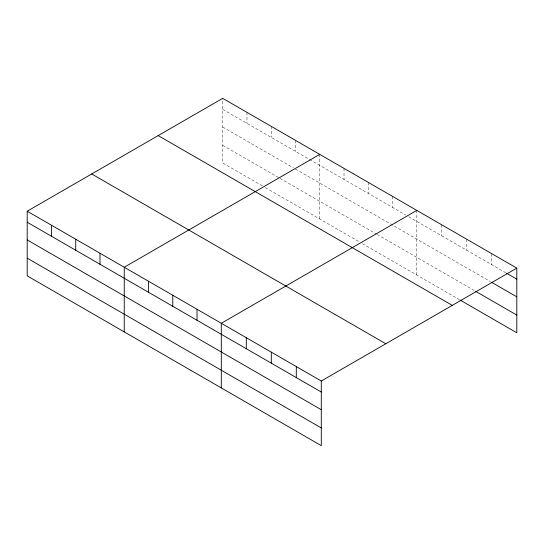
<?xml version="1.0" encoding="UTF-8"?>
<svg xmlns="http://www.w3.org/2000/svg" width="544" height="544" viewBox="0 0 544 544"><rect width="100%" height="100%" fill="white"/><g stroke="black" fill="none" stroke-linecap="round" stroke-linejoin="round"><path stroke-width="0.41" stroke-dasharray="2.72 2.04" d="M222.707 109.358L308.727 159.025M309.461 159.446L405.776 215.057M408.721 216.75L505.77 272.782M222.707 127.058L293.291 167.81M295.494 169.082L490.334 281.568M222.707 145.296L279.317 177.976M280.051 178.405L376.373 234.008M377.108 234.437L474.892 290.89M262.405 185.912L222.707 162.989L222.707 98.342M265.35 187.612L359.462 241.944M362.399 243.644L459.449 299.676M491.803 253.701L491.803 264.717M466.806 239.272L466.806 250.288M441.803 224.835L441.803 235.858M416.806 210.406L416.806 275.053M392.544 196.398L392.544 207.414M368.281 182.39L368.281 193.406M344.019 168.382L344.019 179.398M319.756 154.374L319.756 219.021M295.494 140.366L295.494 151.382M271.232 126.358L271.232 137.374M246.969 112.35L246.969 123.366"/><path stroke-width="0.82" d="M321.293 409.727L321.293 381.011L27.2 211.215L27.2 275.869L321.293 445.658L321.293 409.727L27.2 239.931M460.19 300.098L516.8 332.785L516.8 268.131L222.707 98.342L27.2 211.215M319.756 154.374L124.25 267.247L124.25 331.901M416.806 210.406L221.299 323.279L221.299 387.933M321.293 381.011L516.8 268.131M506.505 273.21L516.8 279.154M491.803 282.418L516.8 296.854M475.626 291.319L516.8 315.085M158.188 135.585L452.282 305.381M91.718 173.964L385.812 343.76M27.2 222.231L321.293 392.027M27.2 258.169L321.293 427.958M296.296 366.574L296.296 377.597M271.3 352.145L271.3 363.161M246.303 337.708L246.303 348.731M197.037 309.271L197.037 320.287M172.774 295.263L172.774 306.279M148.512 281.255L148.512 292.271M99.987 253.239L99.987 264.255M75.725 239.231L75.725 250.247M51.462 225.223L51.462 236.239"/></g></svg>
